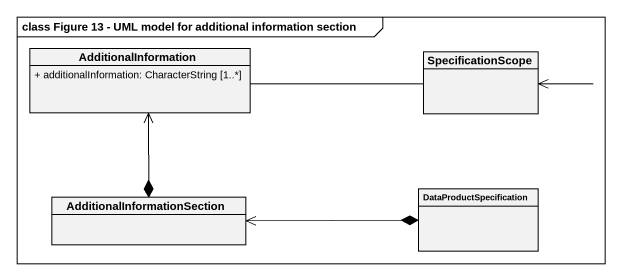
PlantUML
@startuml
mainframe class Figure 13 - UML model for additional information section
hide circle
hide empty members
skinparam classAttributeIconSize 0
class AdditionalInformation {
  + additionalInformation: CharacterString [1..*]
}
class SpecificationScope
class AdditionalInformationSection
class DataProductSpecification
AdditionalInformation -right-> SpecificationScope
AdditionalInformationSection *-up-> AdditionalInformation
AdditionalInformationSection <-right-* DataProductSpecification
@enduml
